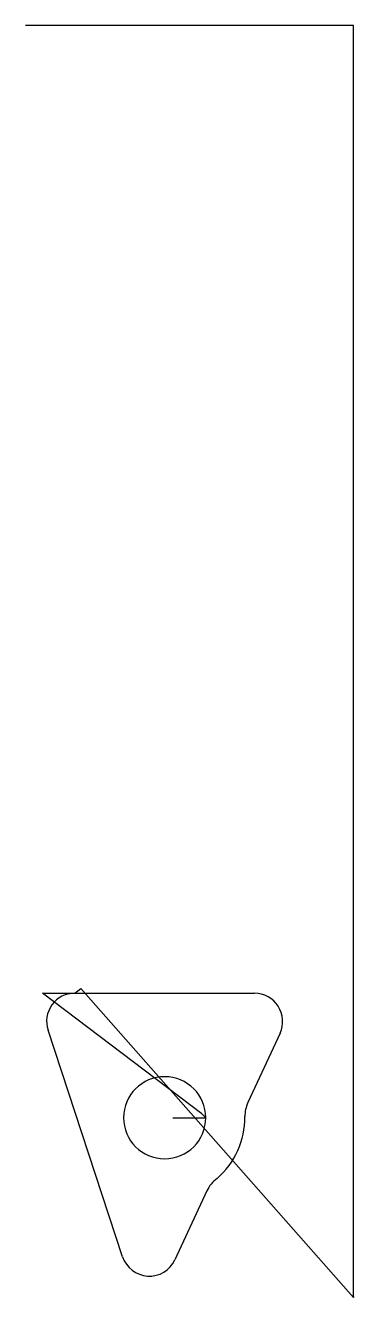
# Model space of a CAD drawing. Header units: metres. Extents: x 1209 to 1508, y 0 to 1162.
import ezdxf

# ---------------------------------------------------------------- set-up
doc = ezdxf.new("R2010")
doc.units = ezdxf.units.M

msp = doc.modelspace()

# ---------------------------------------------------------------- linework, layer by layer
at = {"layer": 'TOOL_0'}
for p, q in [((1209.522, 1162.358), (1208.522, 1162.358)), ((1508.009, 1162.358), (1209.522, 1162.358)), ((1508.009, 0.999), (1508.009, 1162.358)), ((1253.579, 278.068), (1259.184, 282.538)), ((1259.184, 282.538), (1508.009, -0.001)), ((1369.544, 167.855), (1223.925, 278.069)), ((1223.925, 278.069), (1253.58, 278.069)), ((1253.58, 278.069), (1417.58, 278.069)), ((1297.115, 37.282), (1229.115, 244.282)), ((1440.94, 241.485), (1411.534, 178.079)), ((1343.08, 164.319), (1373.08, 164.319)), ((1373.08, 164.319), (1369.544, 167.855)), ((1374.14, 97.45), (1344.939, 34.485)), ((1508.009, -0.001), (1508.009, 0.999)), ((1508.009, 0.999), (1508.009, -0.001)), ((1508.009, -0.001), (1508.009, 0.999)), ((1508.009, -0.001), (1508.009, -0.001))]:
    msp.add_line(p, q, dxfattribs=at)
for centre, radius, start, end in [((1253.579, 252.318), 25.75, 90, 198.184456), ((1417.58, 252.319), 25.75, 335.118873, 90), ((1335.58, 164.319), 37.5, 0, 180), ((1438.069, 165.773), 29.25, 155.119788, 180.812943), ((1335.58, 164.319), 37.5, 180, 0), ((1335.579, 164.319), 73.25, 310.743912, 0.812724), ((1401.579, 84.583), 30.306, 126.887669, 154.876659), ((1321.579, 45.319), 25.75, 198.186569, 335.118873)]:
    msp.add_arc(centre, radius, start, end, dxfattribs=at)

doc.saveas('drawing.dxf')
